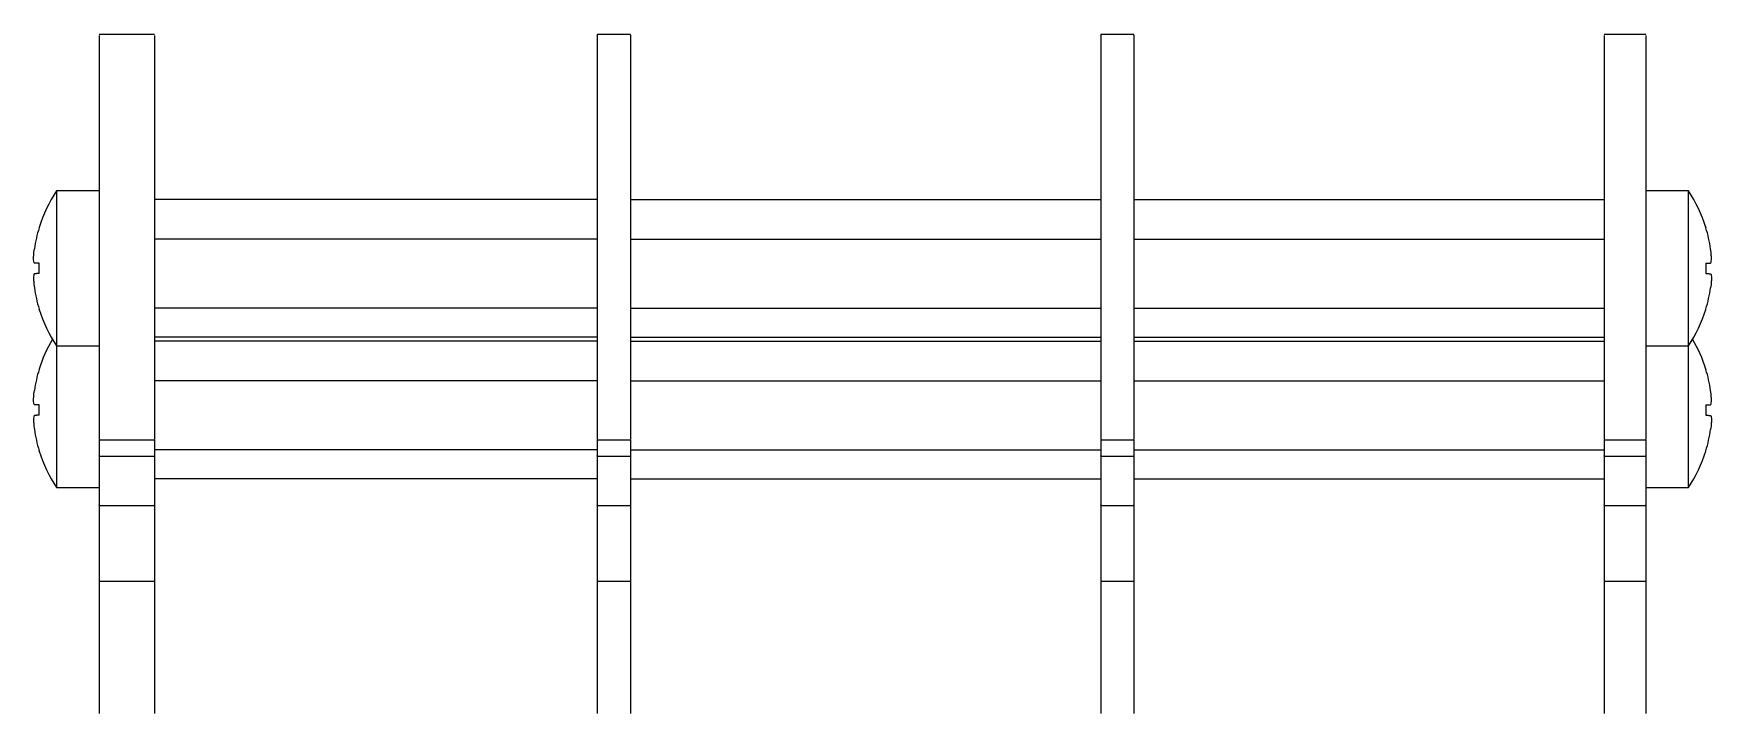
# Model space of a CAD drawing. Header units: millimetres. Extents: x 0 to 1189, y 0 to 841.
# Drawn here: x 269.7 to 330.4, y 361.1 to 385.7 of the extents above; entities that cross this region are included whole.
import ezdxf

# ---------------------------------------------------------------- set-up
doc = ezdxf.new("R2010")
doc.units = ezdxf.units.MM

msp = doc.modelspace()

# ---------------------------------------------------------------- linework, layer by layer
at = {"color": 7, "linetype": 'Continuous', "lineweight": 25}
for p, q in [((274.102, 385.65), (272.102, 385.65)), ((291.302, 385.65), (290.102, 385.65)), ((309.502, 385.65), (308.302, 385.65)), ((328.002, 385.65), (326.502, 385.65)), ((272.102, 379.998), (270.559, 379.998)), ((270.559, 379.998), (270.559, 374.398)), ((329.544, 379.998), (328.002, 379.998)), ((329.544, 374.398), (329.544, 379.998)), ((290.102, 379.689), (274.102, 379.689)), ((291.302, 379.689), (308.302, 379.689)), ((309.502, 379.689), (326.502, 379.689)), ((269.926, 378.68), (269.926, 378.668)), ((330.177, 378.68), (330.177, 378.668)), ((290.102, 378.255), (274.102, 378.255)), ((291.302, 378.255), (308.302, 378.255)), ((309.502, 378.255), (326.502, 378.255)), ((269.926, 377.012), (269.926, 377.385)), ((330.177, 377.385), (330.177, 377.012)), ((269.926, 375.717), (269.926, 375.728)), ((290.102, 375.765), (274.102, 375.765)), ((291.302, 375.765), (308.302, 375.765)), ((309.502, 375.765), (326.502, 375.765)), ((330.177, 375.717), (330.177, 375.728)), ((270.559, 374.398), (272.102, 374.398)), ((270.559, 374.398), (270.559, 369.276)), ((290.102, 374.708), (274.102, 374.708)), ((290.102, 374.566), (274.102, 374.566)), ((291.302, 374.708), (308.302, 374.708)), ((291.302, 374.566), (308.302, 374.566)), ((309.502, 374.708), (326.502, 374.708)), ((309.502, 374.566), (326.502, 374.566)), ((328.002, 374.398), (329.544, 374.398)), ((329.544, 369.276), (329.544, 374.398)), ((269.926, 373.557), (269.926, 373.546)), ((290.102, 373.132), (274.102, 373.132)), ((291.302, 373.132), (308.302, 373.132)), ((309.502, 373.132), (326.502, 373.132)), ((330.177, 373.557), (330.177, 373.546)), ((269.926, 371.889), (269.926, 372.262)), ((330.177, 372.262), (330.177, 371.889)), ((269.926, 370.594), (269.926, 370.606)), ((272.102, 370.999), (274.102, 370.999)), ((290.102, 370.642), (274.102, 370.642)), ((290.102, 370.999), (291.302, 370.999)), ((291.302, 370.642), (308.302, 370.642)), ((308.302, 370.999), (309.502, 370.999)), ((309.502, 370.642), (326.502, 370.642)), ((326.502, 370.999), (328.002, 370.999)), ((330.177, 370.594), (330.177, 370.606)), ((272.102, 370.415), (274.102, 370.415)), ((290.102, 370.415), (291.302, 370.415)), ((308.302, 370.415), (309.502, 370.415)), ((326.502, 370.415), (328.002, 370.415)), ((290.102, 369.585), (274.102, 369.585)), ((291.302, 369.585), (308.302, 369.585)), ((309.502, 369.585), (326.502, 369.585)), ((270.559, 369.276), (272.102, 369.276)), ((328.002, 369.276), (329.544, 369.276)), ((272.102, 368.629), (274.102, 368.629)), ((290.102, 368.629), (291.302, 368.629)), ((308.302, 368.629), (309.502, 368.629)), ((326.502, 368.629), (328.002, 368.629)), ((272.102, 365.893), (274.102, 365.893)), ((290.102, 365.893), (291.302, 365.893)), ((308.302, 365.893), (309.502, 365.893)), ((326.502, 365.893), (328.002, 365.893))]:
    msp.add_line(p, q, dxfattribs=at)
at = {"color": 7, "linetype": 'Continuous', "lineweight": 25, "flags": 128}
for points in [[(269.926, 377.385), (269.899, 377.386), (269.873, 377.387), (269.848, 377.388), (269.826, 377.389), (269.806, 377.389), (269.787, 377.39), (269.771, 377.39), (269.756, 377.391)], [(330.177, 377.385), (330.205, 377.386), (330.231, 377.387), (330.255, 377.388), (330.277, 377.389), (330.298, 377.389), (330.316, 377.39), (330.333, 377.39), (330.348, 377.391)], [(269.926, 377.012), (269.899, 377.011), (269.873, 377.01), (269.848, 377.009), (269.826, 377.008), (269.806, 377.007), (269.787, 377.007), (269.771, 377.006), (269.756, 377.006)], [(330.177, 377.012), (330.205, 377.011), (330.231, 377.01), (330.255, 377.009), (330.277, 377.008), (330.298, 377.007), (330.316, 377.007), (330.333, 377.006), (330.348, 377.006)], [(269.926, 372.262), (269.899, 372.263), (269.873, 372.264), (269.848, 372.265), (269.826, 372.266), (269.806, 372.267), (269.787, 372.267), (269.771, 372.268), (269.756, 372.268)], [(269.926, 371.889), (269.899, 371.888), (269.873, 371.887), (269.848, 371.886), (269.826, 371.885), (269.806, 371.885), (269.787, 371.884), (269.771, 371.884), (269.756, 371.883)], [(330.177, 372.262), (330.205, 372.263), (330.231, 372.264), (330.255, 372.265), (330.277, 372.266), (330.298, 372.267), (330.316, 372.267), (330.333, 372.268), (330.348, 372.268)], [(330.177, 371.889), (330.205, 371.888), (330.231, 371.887), (330.255, 371.886), (330.277, 371.885), (330.298, 371.885), (330.316, 371.884), (330.333, 371.884), (330.348, 371.883)]]:
    msp.add_lwpolyline(points, dxfattribs=at)
at = {"color": 7, "linetype": 'Continuous', "lineweight": 25}
for centre, radius, start, end in [((274.702, 377.198), 5, 145.9442, 162.76232), ((325.402, 377.198), 5, 17.23768, 34.0558), ((274.708, 377.199), 5.002, 162.92212, 171.93235), ((325.396, 377.199), 5.002, 8.06783, 17.0777), ((274.708, 377.197), 5.002, 188.06767, 197.07786), ((325.396, 377.197), 5.002, 342.92232, 351.93215), ((274.702, 377.198), 5, 197.23768, 214.0558), ((325.402, 377.198), 5, 325.9442, 342.76232), ((274.702, 372.076), 5, 149.18493, 162.76232), ((325.402, 372.076), 5, 17.23768, 30.81507), ((274.708, 372.077), 5.002, 162.92216, 171.93232), ((325.396, 372.077), 5.002, 8.06785, 17.07766), ((274.708, 372.075), 5.002, 188.06766, 197.07786), ((325.396, 372.075), 5.002, 342.92232, 351.93216), ((274.702, 372.076), 5, 197.23768, 214.0558), ((325.402, 372.076), 5, 325.9442, 342.76232)]:
    msp.add_arc(centre, radius, start, end, dxfattribs=at)
for points, knots in [([(272.102, 385.613), (272.102, 385.604), (272.102, 385.582), (272.102, 385.024), (272.102, 383.948), (272.102, 382.693), (272.102, 381.609), (272.102, 380.918), (272.102, 380.136), (272.102, 379.153), (272.102, 378.028), (272.102, 376.746), (272.102, 375.438), (272.102, 374.205), (272.102, 373.129), (272.102, 372.208), (272.102, 371.507), (272.102, 371.063), (272.102, 371.038), (272.102, 371.028)], [0, 0, 0, 0, 0.10985, 0.250638, 0.390421, 0.531252, 0.578982, 0.627153, 0.674511, 0.709314, 0.744599, 0.780235, 0.815682, 0.847019, 0.878544, 0.910352, 0.942249, 0.974157, 1, 1, 1, 1]), ([(274.102, 385.613), (274.102, 385.604), (274.102, 385.582), (274.102, 385.024), (274.102, 383.948), (274.102, 382.693), (274.102, 381.609), (274.102, 380.918), (274.102, 380.136), (274.102, 379.153), (274.102, 378.028), (274.102, 376.746), (274.102, 375.438), (274.102, 374.205), (274.102, 373.129), (274.102, 372.208), (274.102, 371.507), (274.102, 371.063), (274.102, 371.038), (274.102, 371.028)], [0, 0, 0, 0, 0.10985, 0.250638, 0.390421, 0.531252, 0.578982, 0.627153, 0.674511, 0.709314, 0.744599, 0.780235, 0.815682, 0.847019, 0.878544, 0.910352, 0.942249, 0.974157, 1, 1, 1, 1]), ([(290.102, 385.626), (290.102, 385.634), (290.102, 385.705), (290.102, 385.409), (290.102, 384.664), (290.102, 383.407), (290.102, 382.134), (290.102, 381.092), (290.102, 380.373), (290.102, 379.391), (290.102, 378.037), (290.102, 376.453), (290.102, 374.962), (290.102, 373.743), (290.102, 372.807), (290.102, 372.015), (290.102, 371.42), (290.102, 371.05), (290.102, 371.032), (290.102, 371.025)], [0, 0, 0, 0, 0.01806, 0.165992, 0.312988, 0.441151, 0.571147, 0.615273, 0.659056, 0.701715, 0.744676, 0.788155, 0.831286, 0.860061, 0.88908, 0.918294, 0.947543, 0.976817, 1, 1, 1, 1]), ([(291.302, 385.626), (291.302, 385.634), (291.302, 385.705), (291.302, 385.409), (291.302, 384.664), (291.302, 383.407), (291.302, 382.134), (291.302, 381.092), (291.302, 380.373), (291.302, 379.391), (291.302, 378.037), (291.302, 376.453), (291.302, 374.962), (291.302, 373.743), (291.302, 372.807), (291.302, 372.015), (291.302, 371.42), (291.302, 371.05), (291.302, 371.032), (291.302, 371.025)], [0, 0, 0, 0, 0.01806, 0.165992, 0.312988, 0.441151, 0.571147, 0.615273, 0.659056, 0.701715, 0.744676, 0.788155, 0.831286, 0.860061, 0.88908, 0.918294, 0.947543, 0.976817, 1, 1, 1, 1]), ([(308.302, 385.626), (308.302, 385.634), (308.302, 385.705), (308.302, 385.409), (308.302, 384.664), (308.302, 383.407), (308.302, 382.134), (308.302, 381.092), (308.302, 380.373), (308.302, 379.391), (308.302, 378.037), (308.302, 376.453), (308.302, 374.962), (308.302, 373.743), (308.302, 372.807), (308.302, 372.015), (308.302, 371.42), (308.302, 371.05), (308.302, 371.032), (308.302, 371.025)], [0, 0, 0, 0, 0.01806, 0.165992, 0.312988, 0.441151, 0.571147, 0.615273, 0.659056, 0.701715, 0.744676, 0.788155, 0.831286, 0.860061, 0.88908, 0.918294, 0.947543, 0.976817, 1, 1, 1, 1]), ([(309.502, 385.626), (309.502, 385.634), (309.502, 385.705), (309.502, 385.409), (309.502, 384.664), (309.502, 383.407), (309.502, 382.134), (309.502, 381.092), (309.502, 380.373), (309.502, 379.391), (309.502, 378.037), (309.502, 376.453), (309.502, 374.962), (309.502, 373.743), (309.502, 372.807), (309.502, 372.015), (309.502, 371.42), (309.502, 371.05), (309.502, 371.032), (309.502, 371.025)], [0, 0, 0, 0, 0.01806, 0.165992, 0.312988, 0.441151, 0.571147, 0.615273, 0.659056, 0.701715, 0.744676, 0.788155, 0.831286, 0.860061, 0.88908, 0.918294, 0.947543, 0.976817, 1, 1, 1, 1]), ([(326.502, 385.613), (326.502, 385.604), (326.502, 385.582), (326.502, 385.024), (326.502, 383.948), (326.502, 382.693), (326.502, 381.609), (326.502, 380.918), (326.502, 380.136), (326.502, 379.153), (326.502, 378.028), (326.502, 376.746), (326.502, 375.438), (326.502, 374.205), (326.502, 373.129), (326.502, 372.208), (326.502, 371.507), (326.502, 371.063), (326.502, 371.038), (326.502, 371.028)], [0, 0, 0, 0, 0.10985, 0.250638, 0.390421, 0.531252, 0.578982, 0.627153, 0.674511, 0.709314, 0.744599, 0.780235, 0.815682, 0.847019, 0.878544, 0.910352, 0.942249, 0.974157, 1, 1, 1, 1]), ([(328.002, 385.613), (328.002, 385.604), (328.002, 385.582), (328.002, 385.024), (328.002, 383.948), (328.002, 382.693), (328.002, 381.609), (328.002, 380.918), (328.002, 380.136), (328.002, 379.153), (328.002, 378.028), (328.002, 376.746), (328.002, 375.438), (328.002, 374.205), (328.002, 373.129), (328.002, 372.208), (328.002, 371.507), (328.002, 371.063), (328.002, 371.038), (328.002, 371.028)], [0, 0, 0, 0, 0.10985, 0.250638, 0.390421, 0.531252, 0.578982, 0.627153, 0.674511, 0.709314, 0.744599, 0.780235, 0.815682, 0.847019, 0.878544, 0.910352, 0.942249, 0.974157, 1, 1, 1, 1]), ([(269.756, 377.391), (269.749, 377.397), (269.734, 377.408), (269.724, 377.496), (269.726, 377.625), (269.738, 377.768), (269.75, 377.863), (269.755, 377.901)], [0, 0, 0, 0, 0.214791, 0.429923, 0.642627, 0.854311, 1, 1, 1, 1]), ([(330.348, 377.391), (330.355, 377.397), (330.37, 377.408), (330.379, 377.496), (330.377, 377.625), (330.366, 377.768), (330.353, 377.863), (330.348, 377.901)], [0, 0, 0, 0, 0.21479, 0.429923, 0.642627, 0.854311, 1, 1, 1, 1]), ([(269.756, 377.006), (269.749, 377), (269.734, 376.988), (269.724, 376.9), (269.726, 376.772), (269.738, 376.629), (269.75, 376.534), (269.755, 376.495)], [0, 0, 0, 0, 0.214791, 0.429923, 0.642626, 0.854311, 1, 1, 1, 1]), ([(330.348, 377.006), (330.355, 377), (330.37, 376.988), (330.379, 376.9), (330.377, 376.772), (330.366, 376.629), (330.353, 376.534), (330.348, 376.495)], [0, 0, 0, 0, 0.21479, 0.429923, 0.642626, 0.854311, 1, 1, 1, 1]), ([(269.756, 372.268), (269.749, 372.274), (269.734, 372.286), (269.724, 372.374), (269.726, 372.502), (269.738, 372.645), (269.75, 372.74), (269.755, 372.779)], [0, 0, 0, 0, 0.214786, 0.429926, 0.642625, 0.854311, 1, 1, 1, 1]), ([(330.348, 372.268), (330.355, 372.274), (330.37, 372.286), (330.379, 372.374), (330.377, 372.502), (330.366, 372.645), (330.353, 372.74), (330.348, 372.779)], [0, 0, 0, 0, 0.214785, 0.429926, 0.642625, 0.854311, 1, 1, 1, 1]), ([(269.756, 371.883), (269.749, 371.877), (269.734, 371.866), (269.724, 371.778), (269.726, 371.649), (269.738, 371.506), (269.75, 371.411), (269.755, 371.373)], [0, 0, 0, 0, 0.214786, 0.429926, 0.642625, 0.854311, 1, 1, 1, 1]), ([(330.348, 371.883), (330.355, 371.877), (330.37, 371.866), (330.379, 371.778), (330.377, 371.649), (330.366, 371.506), (330.353, 371.411), (330.348, 371.373)], [0, 0, 0, 0, 0.214785, 0.429926, 0.642625, 0.854311, 1, 1, 1, 1]), ([(272.102, 370.999), (272.102, 370.828), (272.102, 370.585), (272.102, 370.38), (272.102, 370.416), (272.102, 370.416)], [0, 0, 0, 0, 0.702251, 0.995873, 1, 1, 1, 1]), ([(274.102, 370.999), (274.102, 370.828), (274.102, 370.585), (274.102, 370.38), (274.102, 370.416), (274.102, 370.416)], [0, 0, 0, 0, 0.702251, 0.995873, 1, 1, 1, 1]), ([(290.102, 370.999), (290.102, 370.828), (290.102, 370.585), (290.102, 370.38), (290.102, 370.416), (290.102, 370.416)], [0, 0, 0, 0, 0.702251, 0.995873, 1, 1, 1, 1]), ([(291.302, 370.999), (291.302, 370.828), (291.302, 370.585), (291.302, 370.38), (291.302, 370.416), (291.302, 370.416)], [0, 0, 0, 0, 0.702251, 0.995873, 1, 1, 1, 1]), ([(308.302, 370.999), (308.302, 370.828), (308.302, 370.585), (308.302, 370.38), (308.302, 370.416), (308.302, 370.416)], [0, 0, 0, 0, 0.702251, 0.995873, 1, 1, 1, 1]), ([(309.502, 370.999), (309.502, 370.828), (309.502, 370.585), (309.502, 370.38), (309.502, 370.416), (309.502, 370.416)], [0, 0, 0, 0, 0.702251, 0.995873, 1, 1, 1, 1]), ([(326.502, 370.999), (326.502, 370.828), (326.502, 370.585), (326.502, 370.38), (326.502, 370.416), (326.502, 370.416)], [0, 0, 0, 0, 0.702251, 0.995873, 1, 1, 1, 1]), ([(328.002, 370.999), (328.002, 370.828), (328.002, 370.585), (328.002, 370.38), (328.002, 370.416), (328.002, 370.416)], [0, 0, 0, 0, 0.702251, 0.995873, 1, 1, 1, 1]), ([(272.102, 370.415), (272.102, 370.373), (272.102, 370.149), (272.102, 369.588), (272.102, 368.919), (272.102, 368.606), (272.102, 368.648), (272.102, 368.655)], [0, 0, 0, 0, 0.067144, 0.360272, 0.646662, 0.936779, 1, 1, 1, 1]), ([(274.102, 370.415), (274.102, 370.373), (274.102, 370.149), (274.102, 369.588), (274.102, 368.919), (274.102, 368.606), (274.102, 368.648), (274.102, 368.655)], [0, 0, 0, 0, 0.067144, 0.360272, 0.646662, 0.936779, 1, 1, 1, 1]), ([(290.102, 370.415), (290.102, 370.373), (290.102, 370.149), (290.102, 369.588), (290.102, 368.919), (290.102, 368.606), (290.102, 368.648), (290.102, 368.655)], [0, 0, 0, 0, 0.067144, 0.360272, 0.646662, 0.936779, 1, 1, 1, 1]), ([(291.302, 370.415), (291.302, 370.373), (291.302, 370.149), (291.302, 369.588), (291.302, 368.919), (291.302, 368.606), (291.302, 368.648), (291.302, 368.655)], [0, 0, 0, 0, 0.067144, 0.360272, 0.646662, 0.936779, 1, 1, 1, 1]), ([(308.302, 370.415), (308.302, 370.373), (308.302, 370.149), (308.302, 369.588), (308.302, 368.919), (308.302, 368.606), (308.302, 368.648), (308.302, 368.655)], [0, 0, 0, 0, 0.067144, 0.360272, 0.646662, 0.936779, 1, 1, 1, 1]), ([(309.502, 370.415), (309.502, 370.373), (309.502, 370.149), (309.502, 369.588), (309.502, 368.919), (309.502, 368.606), (309.502, 368.648), (309.502, 368.655)], [0, 0, 0, 0, 0.067144, 0.360272, 0.646662, 0.936779, 1, 1, 1, 1]), ([(326.502, 370.415), (326.502, 370.373), (326.502, 370.149), (326.502, 369.588), (326.502, 368.919), (326.502, 368.606), (326.502, 368.648), (326.502, 368.655)], [0, 0, 0, 0, 0.067144, 0.360272, 0.646662, 0.936779, 1, 1, 1, 1]), ([(328.002, 370.415), (328.002, 370.373), (328.002, 370.149), (328.002, 369.588), (328.002, 368.919), (328.002, 368.606), (328.002, 368.648), (328.002, 368.655)], [0, 0, 0, 0, 0.067144, 0.360272, 0.646662, 0.936779, 1, 1, 1, 1]), ([(272.102, 368.629), (272.102, 368.617), (272.102, 368.578), (272.102, 368.408), (272.102, 367.855), (272.102, 367.142), (272.102, 366.55), (272.102, 366.167), (272.102, 365.93), (272.102, 365.91), (272.102, 365.902)], [0, 0, 0, 0, 0.055255, 0.183955, 0.309222, 0.515532, 0.714212, 0.817357, 0.917423, 1, 1, 1, 1]), ([(274.102, 368.629), (274.102, 368.617), (274.102, 368.578), (274.102, 368.408), (274.102, 367.855), (274.102, 367.142), (274.102, 366.55), (274.102, 366.167), (274.102, 365.93), (274.102, 365.91), (274.102, 365.902)], [0, 0, 0, 0, 0.055255, 0.183955, 0.309222, 0.515532, 0.714212, 0.817357, 0.917423, 1, 1, 1, 1]), ([(290.102, 368.629), (290.102, 368.617), (290.102, 368.578), (290.102, 368.408), (290.102, 367.855), (290.102, 367.142), (290.102, 366.55), (290.102, 366.167), (290.102, 365.93), (290.102, 365.91), (290.102, 365.902)], [0, 0, 0, 0, 0.055255, 0.183955, 0.309222, 0.515532, 0.714212, 0.817357, 0.917423, 1, 1, 1, 1]), ([(291.302, 368.629), (291.302, 368.617), (291.302, 368.578), (291.302, 368.408), (291.302, 367.855), (291.302, 367.142), (291.302, 366.55), (291.302, 366.167), (291.302, 365.93), (291.302, 365.91), (291.302, 365.902)], [0, 0, 0, 0, 0.055255, 0.183955, 0.309222, 0.515532, 0.714212, 0.817357, 0.917423, 1, 1, 1, 1]), ([(308.302, 368.629), (308.302, 368.617), (308.302, 368.578), (308.302, 368.408), (308.302, 367.855), (308.302, 367.142), (308.302, 366.55), (308.302, 366.167), (308.302, 365.93), (308.302, 365.91), (308.302, 365.902)], [0, 0, 0, 0, 0.055255, 0.183955, 0.309222, 0.515532, 0.714212, 0.817357, 0.917423, 1, 1, 1, 1]), ([(309.502, 368.629), (309.502, 368.617), (309.502, 368.578), (309.502, 368.408), (309.502, 367.855), (309.502, 367.142), (309.502, 366.55), (309.502, 366.167), (309.502, 365.93), (309.502, 365.91), (309.502, 365.902)], [0, 0, 0, 0, 0.055255, 0.183955, 0.309222, 0.515532, 0.714212, 0.817357, 0.917423, 1, 1, 1, 1]), ([(326.502, 368.629), (326.502, 368.617), (326.502, 368.578), (326.502, 368.408), (326.502, 367.855), (326.502, 367.142), (326.502, 366.55), (326.502, 366.167), (326.502, 365.93), (326.502, 365.91), (326.502, 365.902)], [0, 0, 0, 0, 0.055255, 0.183955, 0.309222, 0.515532, 0.714212, 0.817357, 0.917423, 1, 1, 1, 1]), ([(328.002, 368.629), (328.002, 368.617), (328.002, 368.578), (328.002, 368.408), (328.002, 367.855), (328.002, 367.142), (328.002, 366.55), (328.002, 366.167), (328.002, 365.93), (328.002, 365.91), (328.002, 365.902)], [0, 0, 0, 0, 0.055255, 0.183955, 0.309222, 0.515532, 0.714212, 0.817357, 0.917423, 1, 1, 1, 1]), ([(272.102, 365.93), (272.102, 365.882), (272.102, 365.778), (272.102, 365.46), (272.102, 364.952), (272.102, 364.279), (272.102, 363.486), (272.102, 362.971), (272.102, 362.627), (272.102, 362.364), (272.102, 362.245), (272.102, 362.044), (272.102, 361.707), (272.102, 361.433), (272.102, 361.223), (272.102, 361.109)], [0, 0, 0, 0, 0.043344, 0.09474, 0.149126, 0.258863, 0.361309, 0.465781, 0.573411, 0.678021, 0.785298, 0.885726, 0.919084, 0.955975, 1, 1, 1, 1]), ([(274.102, 365.93), (274.102, 365.882), (274.102, 365.778), (274.102, 365.46), (274.102, 364.952), (274.102, 364.279), (274.102, 363.486), (274.102, 362.971), (274.102, 362.627), (274.102, 362.364), (274.102, 362.245), (274.102, 362.044), (274.102, 361.707), (274.102, 361.433), (274.102, 361.223), (274.102, 361.109)], [0, 0, 0, 0, 0.043344, 0.09474, 0.149126, 0.258863, 0.361309, 0.465781, 0.573411, 0.678021, 0.785298, 0.885726, 0.919084, 0.955975, 1, 1, 1, 1]), ([(290.102, 365.93), (290.102, 365.882), (290.102, 365.778), (290.102, 365.46), (290.102, 364.952), (290.102, 364.279), (290.102, 363.486), (290.102, 362.971), (290.102, 362.627), (290.102, 362.364), (290.102, 362.245), (290.102, 362.044), (290.102, 361.707), (290.102, 361.433), (290.102, 361.223), (290.102, 361.109)], [0, 0, 0, 0, 0.043344, 0.09474, 0.149126, 0.258863, 0.361309, 0.465781, 0.573411, 0.678021, 0.785298, 0.885726, 0.919084, 0.955975, 1, 1, 1, 1]), ([(291.302, 365.93), (291.302, 365.882), (291.302, 365.778), (291.302, 365.46), (291.302, 364.952), (291.302, 364.279), (291.302, 363.486), (291.302, 362.971), (291.302, 362.627), (291.302, 362.364), (291.302, 362.245), (291.302, 362.044), (291.302, 361.707), (291.302, 361.433), (291.302, 361.223), (291.302, 361.109)], [0, 0, 0, 0, 0.043344, 0.09474, 0.149126, 0.258863, 0.361309, 0.465781, 0.573411, 0.678021, 0.785298, 0.885726, 0.919084, 0.955975, 1, 1, 1, 1]), ([(308.302, 365.93), (308.302, 365.882), (308.302, 365.778), (308.302, 365.46), (308.302, 364.952), (308.302, 364.279), (308.302, 363.486), (308.302, 362.971), (308.302, 362.627), (308.302, 362.364), (308.302, 362.245), (308.302, 362.044), (308.302, 361.707), (308.302, 361.433), (308.302, 361.223), (308.302, 361.109)], [0, 0, 0, 0, 0.043344, 0.09474, 0.149126, 0.258863, 0.361309, 0.465781, 0.573411, 0.678021, 0.785298, 0.885726, 0.919084, 0.955975, 1, 1, 1, 1]), ([(309.502, 365.93), (309.502, 365.882), (309.502, 365.778), (309.502, 365.46), (309.502, 364.952), (309.502, 364.279), (309.502, 363.486), (309.502, 362.971), (309.502, 362.627), (309.502, 362.364), (309.502, 362.245), (309.502, 362.044), (309.502, 361.707), (309.502, 361.433), (309.502, 361.223), (309.502, 361.109)], [0, 0, 0, 0, 0.043344, 0.09474, 0.149126, 0.258863, 0.361309, 0.465781, 0.573411, 0.678021, 0.785298, 0.885726, 0.919084, 0.955975, 1, 1, 1, 1]), ([(326.502, 365.93), (326.502, 365.882), (326.502, 365.778), (326.502, 365.46), (326.502, 364.952), (326.502, 364.279), (326.502, 363.486), (326.502, 362.971), (326.502, 362.627), (326.502, 362.364), (326.502, 362.245), (326.502, 362.044), (326.502, 361.707), (326.502, 361.433), (326.502, 361.223), (326.502, 361.109)], [0, 0, 0, 0, 0.043344, 0.09474, 0.149126, 0.258863, 0.361309, 0.465781, 0.573411, 0.678021, 0.785298, 0.885726, 0.919084, 0.955975, 1, 1, 1, 1]), ([(328.002, 365.93), (328.002, 365.882), (328.002, 365.778), (328.002, 365.46), (328.002, 364.952), (328.002, 364.279), (328.002, 363.486), (328.002, 362.971), (328.002, 362.627), (328.002, 362.364), (328.002, 362.245), (328.002, 362.044), (328.002, 361.707), (328.002, 361.433), (328.002, 361.223), (328.002, 361.109)], [0, 0, 0, 0, 0.043344, 0.09474, 0.149126, 0.258863, 0.361309, 0.465781, 0.573411, 0.678021, 0.785298, 0.885726, 0.919084, 0.955975, 1, 1, 1, 1])]:
    msp.add_open_spline(points, degree=3, knots=knots, dxfattribs=at)

doc.saveas('drawing.dxf')
